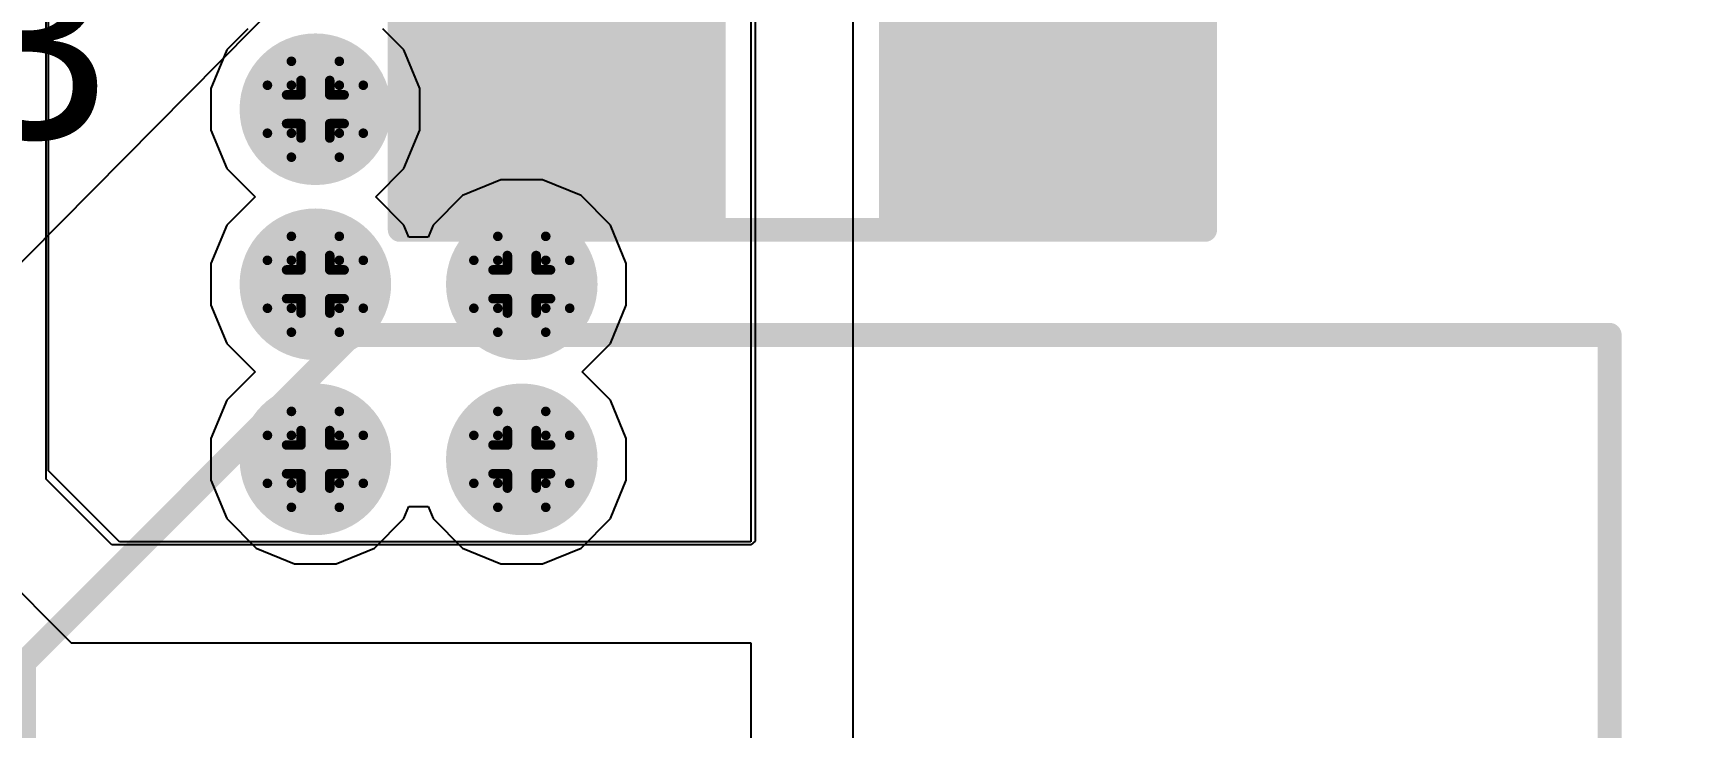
# Model space of a CAD drawing. Header units: inches. Extents: x -3 to 5259, y -3 to 5282.
# Drawn here: x 49.98 to 58.71, y 19.22 to 22.89 of the extents above; entities that cross this region are included whole.
import ezdxf

# ---------------------------------------------------------------- set-up
doc = ezdxf.new("R2010")
doc.units = ezdxf.units.IN
for name, color, linetype in [('Bottom Layer', 5, 'Continuous'), ('Bottom Solder', 6, 'Continuous'), ('Drill Drawing', 1, 'Continuous'), ('Layer 1', 16, 'Continuous'), ('Layer 2', 76, 'Continuous'), ('Top Layer', 1, 'Continuous'), ('Top Overlay', 2, 'Continuous'), ('Top Paste', 8, 'Continuous'), ('Top Solder', 216, 'Continuous'), ('Via Holes', 16, 'Continuous')]:
    doc.layers.add(name, color=color, linetype=linetype)
doc.styles.add('Arial', font='', dxfattribs={"height": 0.2})
doc.styles.get('Arial').set_extended_font_data('Arial')

# ---------------------------------------------------------------- blocks, each defined once
blk = doc.blocks.new('13_WQFN_HR__3_2__26')
at = {"layer": 'Top Solder'}
blk.add_line((1.1783, -0.9227), (5227.2803, 5276.701), dxfattribs=at)
blk = doc.blocks.new('R___1206_67')
at = {"layer": 'Top Layer'}
for points in [[(-2.032, 0.889), (-0.508, 0.889), (-0.508, -0.889), (-2.032, -0.889)], [(0.508, 0.889), (2.032, 0.889), (2.032, -0.889), (0.508, -0.889)]]:
    blk.add_hatch(color=1, dxfattribs=at).paths.add_polyline_path(points)
at = {"layer": 'Top Paste'}
for points in [[(-2.032, 0.889), (-0.508, 0.889), (-0.508, -0.889), (-2.032, -0.889)], [(0.508, 0.889), (2.032, 0.889), (2.032, -0.889), (0.508, -0.889)]]:
    blk.add_hatch(color=8, dxfattribs=at).paths.add_polyline_path(points)
at = {"layer": 'Top Solder'}
for points in [[(-2.1336, 0.9906), (-0.4064, 0.9906), (-0.4064, -0.9906), (-2.1336, -0.9906)], [(0.4064, 0.9906), (2.1336, 0.9906), (2.1336, -0.9906), (0.4064, -0.9906)]]:
    blk.add_hatch(color=216, dxfattribs=at).paths.add_polyline_path(points)
at = {"layer": 'Top Overlay'}
for points in [[(-2.1336, -0.9906, 0.127, 0.127, 0), (-2.1336, 0.9906, 0.127, 0.127, 0)], [(-2.1336, 0.9906, 0.127, 0.127, 0), (2.1336, 0.9906, 0.127, 0.127, 0)], [(2.1336, -0.9906, 0.127, 0.127, 0), (2.1336, 0.9906, 0.127, 0.127, 0)], [(-2.1336, -0.9906, 0.127, 0.127, 0), (2.1336, -0.9906, 0.127, 0.127, 0)]]:
    blk.add_lwpolyline(points, format="xyseb", dxfattribs=at)
for points in [[(-2.16535, 0.9906, 0.0635, 0.0635, 1), (-2.10185, 0.9906, 0.0635, 0.0635, 1)], [(-2.16535, 0.9906, 0.0635, 0.0635, 1), (-2.10185, 0.9906, 0.0635, 0.0635, 1)], [(2.10185, 0.9906, 0.0635, 0.0635, 1), (2.16535, 0.9906, 0.0635, 0.0635, 1)], [(2.10185, 0.9906, 0.0635, 0.0635, 1), (2.16535, 0.9906, 0.0635, 0.0635, 1)], [(-2.16535, -0.9906, 0.0635, 0.0635, 1), (-2.10185, -0.9906, 0.0635, 0.0635, 1)], [(-2.16535, -0.9906, 0.0635, 0.0635, 1), (-2.10185, -0.9906, 0.0635, 0.0635, 1)], [(2.10185, -0.9906, 0.0635, 0.0635, 1), (2.16535, -0.9906, 0.0635, 0.0635, 1)], [(2.10185, -0.9906, 0.0635, 0.0635, 1), (2.16535, -0.9906, 0.0635, 0.0635, 1)]]:
    blk.add_lwpolyline(points, format="xyseb", close=True, dxfattribs=at)
blk = doc.blocks.new('SVZ1VM221FBRE00RAXXX_236')
at = {"layer": 'Top Overlay'}
for points in [[(-4.2012, 2.49, 0.127, 0.127, 0), (-2.465, 4.2262, 0.127, 0.127, 0)], [(-2.465, 4.2262, 0.127, 0.127, 0), (4.2012, 4.2262, 0.127, 0.127, 0)], [(4.2012, 0.7824, 0.127, 0.127, 0), (4.2012, 4.2262, 0.127, 0.127, 0)], [(-4.2012, 0.7824, 0.127, 0.127, 0), (-4.2012, 2.49, 0.127, 0.127, 0)]]:
    blk.add_lwpolyline(points, format="xyseb", dxfattribs=at)
for points in [[(-2.4967, 4.2262, 0.0635, 0.0635, 1), (-2.4332, 4.2262, 0.0635, 0.0635, 1)], [(-2.4967, 4.2262, 0.0635, 0.0635, 1), (-2.4332, 4.2262, 0.0635, 0.0635, 1)], [(4.1695, 4.2262, 0.0635, 0.0635, 1), (4.233, 4.2262, 0.0635, 0.0635, 1)], [(4.1695, 4.2262, 0.0635, 0.0635, 1), (4.233, 4.2262, 0.0635, 0.0635, 1)], [(-4.233, 2.49, 0.0635, 0.0635, 1), (-4.1695, 2.49, 0.0635, 0.0635, 1)], [(-4.233, 2.49, 0.0635, 0.0635, 1), (-4.1695, 2.49, 0.0635, 0.0635, 1)]]:
    blk.add_lwpolyline(points, format="xyseb", close=True, dxfattribs=at)

msp = doc.modelspace()

# ---------------------------------------------------------------- hatches: boundary and pattern name
at = {"layer": 'Bottom Layer'}
h = msp.add_hatch(color=5, dxfattribs=at)
edge = h.paths.add_edge_path()
edge.add_arc((51.4753, 22.489), 0.3, 0, 360)
h = msp.add_hatch(color=5, dxfattribs=at)
edge = h.paths.add_edge_path()
edge.add_arc((51.4753, 21.5617), 0.3, 0, 360)
h = msp.add_hatch(color=5, dxfattribs=at)
edge = h.paths.add_edge_path()
edge.add_arc((52.5691, 21.5617), 0.3, 0, 360)
h = msp.add_hatch(color=5, dxfattribs=at)
edge = h.paths.add_edge_path()
edge.add_arc((51.4753, 20.6344), 0.3, 0, 360)
h = msp.add_hatch(color=5, dxfattribs=at)
edge = h.paths.add_edge_path()
edge.add_arc((52.5691, 20.6344), 0.3, 0, 360)
at = {"layer": 'Bottom Solder'}
h = msp.add_hatch(color=6, dxfattribs=at)
edge = h.paths.add_edge_path()
edge.add_arc((51.4753, 22.489), 0.4016, 0, 360)
h = msp.add_hatch(color=6, dxfattribs=at)
edge = h.paths.add_edge_path()
edge.add_arc((51.4753, 21.5617), 0.4016, 0, 360)
h = msp.add_hatch(color=6, dxfattribs=at)
edge = h.paths.add_edge_path()
edge.add_arc((52.5691, 21.5617), 0.4016, 0, 360)
h = msp.add_hatch(color=6, dxfattribs=at)
edge = h.paths.add_edge_path()
edge.add_arc((51.4753, 20.6344), 0.4016, 0, 360)
h = msp.add_hatch(color=6, dxfattribs=at)
edge = h.paths.add_edge_path()
edge.add_arc((52.5691, 20.6344), 0.4016, 0, 360)
at = {"layer": 'Layer 1'}
h = msp.add_hatch(color=16, dxfattribs=at)
edge = h.paths.add_edge_path()
edge.add_arc((51.4753, 22.489), 0.3, 0, 360)
h = msp.add_hatch(color=16, dxfattribs=at)
edge = h.paths.add_edge_path()
edge.add_arc((51.4753, 21.5617), 0.3, 0, 360)
h = msp.add_hatch(color=16, dxfattribs=at)
edge = h.paths.add_edge_path()
edge.add_arc((52.5691, 21.5617), 0.3, 0, 360)
h = msp.add_hatch(color=16, dxfattribs=at)
edge = h.paths.add_edge_path()
edge.add_arc((51.4753, 20.6344), 0.3, 0, 360)
h = msp.add_hatch(color=16, dxfattribs=at)
edge = h.paths.add_edge_path()
edge.add_arc((52.5691, 20.6344), 0.3, 0, 360)
at = {"layer": 'Layer 2'}
h = msp.add_hatch(color=76, dxfattribs=at)
edge = h.paths.add_edge_path()
edge.add_arc((51.4753, 22.489), 0.3, 0, 360)
h = msp.add_hatch(color=76, dxfattribs=at)
edge = h.paths.add_edge_path()
edge.add_arc((51.4753, 21.5617), 0.3, 0, 360)
h = msp.add_hatch(color=76, dxfattribs=at)
edge = h.paths.add_edge_path()
edge.add_arc((52.5691, 21.5617), 0.3, 0, 360)
h = msp.add_hatch(color=76, dxfattribs=at)
edge = h.paths.add_edge_path()
edge.add_arc((51.4753, 20.6344), 0.3, 0, 360)
h = msp.add_hatch(color=76, dxfattribs=at)
edge = h.paths.add_edge_path()
edge.add_arc((52.5691, 20.6344), 0.3, 0, 360)
at = {"layer": 'Top Layer'}
h = msp.add_hatch(color=1, dxfattribs=at)
edge = h.paths.add_edge_path()
edge.add_arc((51.4753, 22.489), 0.3, 0, 360)
h = msp.add_hatch(color=1, dxfattribs=at)
edge = h.paths.add_edge_path()
edge.add_arc((51.4753, 21.5617), 0.3, 0, 360)
h = msp.add_hatch(color=1, dxfattribs=at)
edge = h.paths.add_edge_path()
edge.add_arc((52.5691, 21.5617), 0.3, 0, 360)
h = msp.add_hatch(color=1, dxfattribs=at)
edge = h.paths.add_edge_path()
edge.add_arc((51.4753, 20.6344), 0.3, 0, 360)
h = msp.add_hatch(color=1, dxfattribs=at)
edge = h.paths.add_edge_path()
edge.add_arc((52.5691, 20.6344), 0.3, 0, 360)
at = {"layer": 'Top Solder'}
h = msp.add_hatch(color=216, dxfattribs=at)
edge = h.paths.add_edge_path()
edge.add_arc((51.4753, 22.489), 0.4016, 0, 360)
h = msp.add_hatch(color=216, dxfattribs=at)
edge = h.paths.add_edge_path()
edge.add_arc((51.4753, 21.5617), 0.4016, 0, 360)
h = msp.add_hatch(color=216, dxfattribs=at)
edge = h.paths.add_edge_path()
edge.add_arc((52.5691, 21.5617), 0.4016, 0, 360)
h = msp.add_hatch(color=216, dxfattribs=at)
edge = h.paths.add_edge_path()
edge.add_arc((51.4753, 20.6344), 0.4016, 0, 360)
h = msp.add_hatch(color=216, dxfattribs=at)
edge = h.paths.add_edge_path()
edge.add_arc((52.5691, 20.6344), 0.4016, 0, 360)
at = {"layer": 'Via Holes'}
h = msp.add_hatch(color=7, dxfattribs=at)
edge = h.paths.add_edge_path()
edge.add_arc((51.4753, 22.489), 0.15, 0, 360)
h = msp.add_hatch(color=7, dxfattribs=at)
edge = h.paths.add_edge_path()
edge.add_arc((51.4753, 21.5617), 0.15, 0, 360)
h = msp.add_hatch(color=7, dxfattribs=at)
edge = h.paths.add_edge_path()
edge.add_arc((52.5691, 21.5617), 0.15, 0, 360)
h = msp.add_hatch(color=7, dxfattribs=at)
edge = h.paths.add_edge_path()
edge.add_arc((51.4753, 20.6344), 0.15, 0, 360)
h = msp.add_hatch(color=7, dxfattribs=at)
edge = h.paths.add_edge_path()
edge.add_arc((52.5691, 20.6344), 0.15, 0, 360)

# ---------------------------------------------------------------- linework, layer by layer
at = {"layer": 'Drill Drawing'}
for points in [[(51.3483, 22.616, 0.0508, 0.0508, 0), (51.3483, 22.743, 0.0508, 0.0508, 0)], [(51.3483, 22.743, 0.0508, 0.0508, 0), (51.6023, 22.743, 0.0508, 0.0508, 0)], [(51.6023, 22.616, 0.0508, 0.0508, 0), (51.6023, 22.743, 0.0508, 0.0508, 0)], [(51.2213, 22.362, 0.0508, 0.0508, 0), (51.2213, 22.616, 0.0508, 0.0508, 0)], [(51.2213, 22.616, 0.0508, 0.0508, 0), (51.3483, 22.616, 0.0508, 0.0508, 0)], [(51.3991, 22.5652, 0.0508, 0.0508, 0), (51.3991, 22.6414, 0.0508, 0.0508, 0)], [(51.3991, 22.6414, 0.0508, 0.0508, 0), (51.5515, 22.6414, 0.0508, 0.0508, 0)], [(51.5515, 22.5652, 0.0508, 0.0508, 0), (51.5515, 22.6414, 0.0508, 0.0508, 0)], [(51.6023, 22.616, 0.0508, 0.0508, 0), (51.7293, 22.616, 0.0508, 0.0508, 0)], [(51.7293, 22.362, 0.0508, 0.0508, 0), (51.7293, 22.616, 0.0508, 0.0508, 0)], [(51.3229, 22.4128, 0.0508, 0.0508, 0), (51.3229, 22.5652, 0.0508, 0.0508, 0)], [(51.3229, 22.5652, 0.0508, 0.0508, 0), (51.3991, 22.5652, 0.0508, 0.0508, 0)], [(51.5515, 22.5652, 0.0508, 0.0508, 0), (51.6277, 22.5652, 0.0508, 0.0508, 0)], [(51.6277, 22.4128, 0.0508, 0.0508, 0), (51.6277, 22.5652, 0.0508, 0.0508, 0)], [(51.2213, 22.362, 0.0508, 0.0508, 0), (51.3483, 22.362, 0.0508, 0.0508, 0)], [(51.3229, 22.4128, 0.0508, 0.0508, 0), (51.3991, 22.4128, 0.0508, 0.0508, 0)], [(51.3483, 22.235, 0.0508, 0.0508, 0), (51.3483, 22.362, 0.0508, 0.0508, 0)], [(51.3991, 22.3366, 0.0508, 0.0508, 0), (51.3991, 22.4128, 0.0508, 0.0508, 0)], [(51.3991, 22.3366, 0.0508, 0.0508, 0), (51.5515, 22.3366, 0.0508, 0.0508, 0)], [(51.5515, 22.4128, 0.0508, 0.0508, 0), (51.6277, 22.4128, 0.0508, 0.0508, 0)], [(51.5515, 22.3366, 0.0508, 0.0508, 0), (51.5515, 22.4128, 0.0508, 0.0508, 0)], [(51.6023, 22.362, 0.0508, 0.0508, 0), (51.7293, 22.362, 0.0508, 0.0508, 0)], [(51.6023, 22.235, 0.0508, 0.0508, 0), (51.6023, 22.362, 0.0508, 0.0508, 0)], [(51.3483, 22.235, 0.0508, 0.0508, 0), (51.6023, 22.235, 0.0508, 0.0508, 0)], [(51.3483, 21.6887, 0.0508, 0.0508, 0), (51.3483, 21.8157, 0.0508, 0.0508, 0)], [(51.3483, 21.8157, 0.0508, 0.0508, 0), (51.6023, 21.8157, 0.0508, 0.0508, 0)], [(51.6023, 21.6887, 0.0508, 0.0508, 0), (51.6023, 21.8157, 0.0508, 0.0508, 0)], [(52.4421, 21.6887, 0.0508, 0.0508, 0), (52.4421, 21.8157, 0.0508, 0.0508, 0)], [(52.4421, 21.8157, 0.0508, 0.0508, 0), (52.6961, 21.8157, 0.0508, 0.0508, 0)], [(52.6961, 21.6887, 0.0508, 0.0508, 0), (52.6961, 21.8157, 0.0508, 0.0508, 0)], [(51.2213, 21.4347, 0.0508, 0.0508, 0), (51.2213, 21.6887, 0.0508, 0.0508, 0)], [(51.2213, 21.6887, 0.0508, 0.0508, 0), (51.3483, 21.6887, 0.0508, 0.0508, 0)], [(51.3229, 21.4855, 0.0508, 0.0508, 0), (51.3229, 21.6379, 0.0508, 0.0508, 0)], [(51.3229, 21.6379, 0.0508, 0.0508, 0), (51.3991, 21.6379, 0.0508, 0.0508, 0)], [(51.3991, 21.6379, 0.0508, 0.0508, 0), (51.3991, 21.7141, 0.0508, 0.0508, 0)], [(51.3991, 21.7141, 0.0508, 0.0508, 0), (51.5515, 21.7141, 0.0508, 0.0508, 0)], [(51.5515, 21.6379, 0.0508, 0.0508, 0), (51.5515, 21.7141, 0.0508, 0.0508, 0)], [(51.5515, 21.6379, 0.0508, 0.0508, 0), (51.6277, 21.6379, 0.0508, 0.0508, 0)], [(51.6023, 21.6887, 0.0508, 0.0508, 0), (51.7293, 21.6887, 0.0508, 0.0508, 0)], [(51.6277, 21.4855, 0.0508, 0.0508, 0), (51.6277, 21.6379, 0.0508, 0.0508, 0)], [(51.7293, 21.4347, 0.0508, 0.0508, 0), (51.7293, 21.6887, 0.0508, 0.0508, 0)], [(52.3151, 21.4347, 0.0508, 0.0508, 0), (52.3151, 21.6887, 0.0508, 0.0508, 0)], [(52.3151, 21.6887, 0.0508, 0.0508, 0), (52.4421, 21.6887, 0.0508, 0.0508, 0)], [(52.4167, 21.4855, 0.0508, 0.0508, 0), (52.4167, 21.6379, 0.0508, 0.0508, 0)], [(52.4167, 21.6379, 0.0508, 0.0508, 0), (52.4929, 21.6379, 0.0508, 0.0508, 0)], [(52.4929, 21.6379, 0.0508, 0.0508, 0), (52.4929, 21.7141, 0.0508, 0.0508, 0)], [(52.4929, 21.7141, 0.0508, 0.0508, 0), (52.6453, 21.7141, 0.0508, 0.0508, 0)], [(52.6453, 21.6379, 0.0508, 0.0508, 0), (52.6453, 21.7141, 0.0508, 0.0508, 0)], [(52.6453, 21.6379, 0.0508, 0.0508, 0), (52.7215, 21.6379, 0.0508, 0.0508, 0)], [(52.6961, 21.6887, 0.0508, 0.0508, 0), (52.8231, 21.6887, 0.0508, 0.0508, 0)], [(52.7215, 21.4855, 0.0508, 0.0508, 0), (52.7215, 21.6379, 0.0508, 0.0508, 0)], [(52.8231, 21.4347, 0.0508, 0.0508, 0), (52.8231, 21.6887, 0.0508, 0.0508, 0)], [(51.3229, 21.4855, 0.0508, 0.0508, 0), (51.3991, 21.4855, 0.0508, 0.0508, 0)], [(51.3991, 21.4093, 0.0508, 0.0508, 0), (51.3991, 21.4855, 0.0508, 0.0508, 0)], [(51.5515, 21.4855, 0.0508, 0.0508, 0), (51.6277, 21.4855, 0.0508, 0.0508, 0)], [(51.5515, 21.4093, 0.0508, 0.0508, 0), (51.5515, 21.4855, 0.0508, 0.0508, 0)], [(52.4167, 21.4855, 0.0508, 0.0508, 0), (52.4929, 21.4855, 0.0508, 0.0508, 0)], [(52.4929, 21.4093, 0.0508, 0.0508, 0), (52.4929, 21.4855, 0.0508, 0.0508, 0)], [(52.6453, 21.4855, 0.0508, 0.0508, 0), (52.7215, 21.4855, 0.0508, 0.0508, 0)], [(52.6453, 21.4093, 0.0508, 0.0508, 0), (52.6453, 21.4855, 0.0508, 0.0508, 0)], [(51.2213, 21.4347, 0.0508, 0.0508, 0), (51.3483, 21.4347, 0.0508, 0.0508, 0)], [(51.3483, 21.3077, 0.0508, 0.0508, 0), (51.3483, 21.4347, 0.0508, 0.0508, 0)], [(51.3991, 21.4093, 0.0508, 0.0508, 0), (51.5515, 21.4093, 0.0508, 0.0508, 0)], [(51.6023, 21.4347, 0.0508, 0.0508, 0), (51.7293, 21.4347, 0.0508, 0.0508, 0)], [(51.6023, 21.3077, 0.0508, 0.0508, 0), (51.6023, 21.4347, 0.0508, 0.0508, 0)], [(52.3151, 21.4347, 0.0508, 0.0508, 0), (52.4421, 21.4347, 0.0508, 0.0508, 0)], [(52.4421, 21.3077, 0.0508, 0.0508, 0), (52.4421, 21.4347, 0.0508, 0.0508, 0)], [(52.4929, 21.4093, 0.0508, 0.0508, 0), (52.6453, 21.4093, 0.0508, 0.0508, 0)], [(52.6961, 21.4347, 0.0508, 0.0508, 0), (52.8231, 21.4347, 0.0508, 0.0508, 0)], [(52.6961, 21.3077, 0.0508, 0.0508, 0), (52.6961, 21.4347, 0.0508, 0.0508, 0)], [(51.3483, 21.3077, 0.0508, 0.0508, 0), (51.6023, 21.3077, 0.0508, 0.0508, 0)], [(52.4421, 21.3077, 0.0508, 0.0508, 0), (52.6961, 21.3077, 0.0508, 0.0508, 0)], [(51.3483, 20.7614, 0.0508, 0.0508, 0), (51.3483, 20.8884, 0.0508, 0.0508, 0)], [(51.3483, 20.8884, 0.0508, 0.0508, 0), (51.6023, 20.8884, 0.0508, 0.0508, 0)], [(51.6023, 20.7614, 0.0508, 0.0508, 0), (51.6023, 20.8884, 0.0508, 0.0508, 0)], [(52.4421, 20.7614, 0.0508, 0.0508, 0), (52.4421, 20.8884, 0.0508, 0.0508, 0)], [(52.4421, 20.8884, 0.0508, 0.0508, 0), (52.6961, 20.8884, 0.0508, 0.0508, 0)], [(52.6961, 20.7614, 0.0508, 0.0508, 0), (52.6961, 20.8884, 0.0508, 0.0508, 0)], [(51.2213, 20.5074, 0.0508, 0.0508, 0), (51.2213, 20.7614, 0.0508, 0.0508, 0)], [(51.2213, 20.7614, 0.0508, 0.0508, 0), (51.3483, 20.7614, 0.0508, 0.0508, 0)], [(51.3991, 20.7106, 0.0508, 0.0508, 0), (51.3991, 20.7868, 0.0508, 0.0508, 0)], [(51.3991, 20.7868, 0.0508, 0.0508, 0), (51.5515, 20.7868, 0.0508, 0.0508, 0)], [(51.5515, 20.7106, 0.0508, 0.0508, 0), (51.5515, 20.7868, 0.0508, 0.0508, 0)], [(51.6023, 20.7614, 0.0508, 0.0508, 0), (51.7293, 20.7614, 0.0508, 0.0508, 0)], [(51.7293, 20.5074, 0.0508, 0.0508, 0), (51.7293, 20.7614, 0.0508, 0.0508, 0)], [(52.3151, 20.5074, 0.0508, 0.0508, 0), (52.3151, 20.7614, 0.0508, 0.0508, 0)], [(52.3151, 20.7614, 0.0508, 0.0508, 0), (52.4421, 20.7614, 0.0508, 0.0508, 0)], [(52.4929, 20.7106, 0.0508, 0.0508, 0), (52.4929, 20.7868, 0.0508, 0.0508, 0)], [(52.4929, 20.7868, 0.0508, 0.0508, 0), (52.6453, 20.7868, 0.0508, 0.0508, 0)], [(52.6453, 20.7106, 0.0508, 0.0508, 0), (52.6453, 20.7868, 0.0508, 0.0508, 0)], [(52.6961, 20.7614, 0.0508, 0.0508, 0), (52.8231, 20.7614, 0.0508, 0.0508, 0)], [(52.8231, 20.5074, 0.0508, 0.0508, 0), (52.8231, 20.7614, 0.0508, 0.0508, 0)], [(51.3229, 20.5582, 0.0508, 0.0508, 0), (51.3229, 20.7106, 0.0508, 0.0508, 0)], [(51.3229, 20.7106, 0.0508, 0.0508, 0), (51.3991, 20.7106, 0.0508, 0.0508, 0)], [(51.5515, 20.7106, 0.0508, 0.0508, 0), (51.6277, 20.7106, 0.0508, 0.0508, 0)], [(51.6277, 20.5582, 0.0508, 0.0508, 0), (51.6277, 20.7106, 0.0508, 0.0508, 0)], [(52.4167, 20.5582, 0.0508, 0.0508, 0), (52.4167, 20.7106, 0.0508, 0.0508, 0)], [(52.4167, 20.7106, 0.0508, 0.0508, 0), (52.4929, 20.7106, 0.0508, 0.0508, 0)], [(52.6453, 20.7106, 0.0508, 0.0508, 0), (52.7215, 20.7106, 0.0508, 0.0508, 0)], [(52.7215, 20.5582, 0.0508, 0.0508, 0), (52.7215, 20.7106, 0.0508, 0.0508, 0)], [(51.2213, 20.5074, 0.0508, 0.0508, 0), (51.3483, 20.5074, 0.0508, 0.0508, 0)], [(51.3229, 20.5582, 0.0508, 0.0508, 0), (51.3991, 20.5582, 0.0508, 0.0508, 0)], [(51.3483, 20.3804, 0.0508, 0.0508, 0), (51.3483, 20.5074, 0.0508, 0.0508, 0)], [(51.3991, 20.482, 0.0508, 0.0508, 0), (51.3991, 20.5582, 0.0508, 0.0508, 0)], [(51.5515, 20.5582, 0.0508, 0.0508, 0), (51.6277, 20.5582, 0.0508, 0.0508, 0)], [(51.5515, 20.482, 0.0508, 0.0508, 0), (51.5515, 20.5582, 0.0508, 0.0508, 0)], [(51.6023, 20.5074, 0.0508, 0.0508, 0), (51.7293, 20.5074, 0.0508, 0.0508, 0)], [(51.6023, 20.3804, 0.0508, 0.0508, 0), (51.6023, 20.5074, 0.0508, 0.0508, 0)], [(52.3151, 20.5074, 0.0508, 0.0508, 0), (52.4421, 20.5074, 0.0508, 0.0508, 0)], [(52.4167, 20.5582, 0.0508, 0.0508, 0), (52.4929, 20.5582, 0.0508, 0.0508, 0)], [(52.4421, 20.3804, 0.0508, 0.0508, 0), (52.4421, 20.5074, 0.0508, 0.0508, 0)], [(52.4929, 20.482, 0.0508, 0.0508, 0), (52.4929, 20.5582, 0.0508, 0.0508, 0)], [(52.6453, 20.5582, 0.0508, 0.0508, 0), (52.7215, 20.5582, 0.0508, 0.0508, 0)], [(52.6453, 20.482, 0.0508, 0.0508, 0), (52.6453, 20.5582, 0.0508, 0.0508, 0)], [(52.6961, 20.5074, 0.0508, 0.0508, 0), (52.8231, 20.5074, 0.0508, 0.0508, 0)], [(52.6961, 20.3804, 0.0508, 0.0508, 0), (52.6961, 20.5074, 0.0508, 0.0508, 0)], [(51.3991, 20.482, 0.0508, 0.0508, 0), (51.5515, 20.482, 0.0508, 0.0508, 0)], [(52.4929, 20.482, 0.0508, 0.0508, 0), (52.6453, 20.482, 0.0508, 0.0508, 0)], [(51.3483, 20.3804, 0.0508, 0.0508, 0), (51.6023, 20.3804, 0.0508, 0.0508, 0)], [(52.4421, 20.3804, 0.0508, 0.0508, 0), (52.6961, 20.3804, 0.0508, 0.0508, 0)]]:
    msp.add_lwpolyline(points, format="xyseb", dxfattribs=at)
for points in [[(51.3356, 22.743, 0.0254, 0.0254, 1), (51.361, 22.743, 0.0254, 0.0254, 1)], [(51.3356, 22.743, 0.0254, 0.0254, 1), (51.361, 22.743, 0.0254, 0.0254, 1)], [(51.5896, 22.743, 0.0254, 0.0254, 1), (51.615, 22.743, 0.0254, 0.0254, 1)], [(51.5896, 22.743, 0.0254, 0.0254, 1), (51.615, 22.743, 0.0254, 0.0254, 1)], [(51.2086, 22.616, 0.0254, 0.0254, 1), (51.234, 22.616, 0.0254, 0.0254, 1)], [(51.2086, 22.616, 0.0254, 0.0254, 1), (51.234, 22.616, 0.0254, 0.0254, 1)], [(51.3356, 22.616, 0.0254, 0.0254, 1), (51.361, 22.616, 0.0254, 0.0254, 1)], [(51.3356, 22.616, 0.0254, 0.0254, 1), (51.361, 22.616, 0.0254, 0.0254, 1)], [(51.3864, 22.6414, 0.0254, 0.0254, 1), (51.4118, 22.6414, 0.0254, 0.0254, 1)], [(51.3864, 22.6414, 0.0254, 0.0254, 1), (51.4118, 22.6414, 0.0254, 0.0254, 1)], [(51.5388, 22.6414, 0.0254, 0.0254, 1), (51.5642, 22.6414, 0.0254, 0.0254, 1)], [(51.5388, 22.6414, 0.0254, 0.0254, 1), (51.5642, 22.6414, 0.0254, 0.0254, 1)], [(51.5896, 22.616, 0.0254, 0.0254, 1), (51.615, 22.616, 0.0254, 0.0254, 1)], [(51.5896, 22.616, 0.0254, 0.0254, 1), (51.615, 22.616, 0.0254, 0.0254, 1)], [(51.7166, 22.616, 0.0254, 0.0254, 1), (51.742, 22.616, 0.0254, 0.0254, 1)], [(51.7166, 22.616, 0.0254, 0.0254, 1), (51.742, 22.616, 0.0254, 0.0254, 1)], [(51.3102, 22.5652, 0.0254, 0.0254, 1), (51.3356, 22.5652, 0.0254, 0.0254, 1)], [(51.3102, 22.5652, 0.0254, 0.0254, 1), (51.3356, 22.5652, 0.0254, 0.0254, 1)], [(51.3864, 22.5652, 0.0254, 0.0254, 1), (51.4118, 22.5652, 0.0254, 0.0254, 1)], [(51.3864, 22.5652, 0.0254, 0.0254, 1), (51.4118, 22.5652, 0.0254, 0.0254, 1)], [(51.5388, 22.5652, 0.0254, 0.0254, 1), (51.5642, 22.5652, 0.0254, 0.0254, 1)], [(51.5388, 22.5652, 0.0254, 0.0254, 1), (51.5642, 22.5652, 0.0254, 0.0254, 1)], [(51.615, 22.5652, 0.0254, 0.0254, 1), (51.6404, 22.5652, 0.0254, 0.0254, 1)], [(51.615, 22.5652, 0.0254, 0.0254, 1), (51.6404, 22.5652, 0.0254, 0.0254, 1)], [(51.2086, 22.362, 0.0254, 0.0254, 1), (51.234, 22.362, 0.0254, 0.0254, 1)], [(51.2086, 22.362, 0.0254, 0.0254, 1), (51.234, 22.362, 0.0254, 0.0254, 1)], [(51.3102, 22.4128, 0.0254, 0.0254, 1), (51.3356, 22.4128, 0.0254, 0.0254, 1)], [(51.3102, 22.4128, 0.0254, 0.0254, 1), (51.3356, 22.4128, 0.0254, 0.0254, 1)], [(51.3356, 22.362, 0.0254, 0.0254, 1), (51.361, 22.362, 0.0254, 0.0254, 1)], [(51.3356, 22.362, 0.0254, 0.0254, 1), (51.361, 22.362, 0.0254, 0.0254, 1)], [(51.3864, 22.4128, 0.0254, 0.0254, 1), (51.4118, 22.4128, 0.0254, 0.0254, 1)], [(51.3864, 22.4128, 0.0254, 0.0254, 1), (51.4118, 22.4128, 0.0254, 0.0254, 1)], [(51.3864, 22.3366, 0.0254, 0.0254, 1), (51.4118, 22.3366, 0.0254, 0.0254, 1)], [(51.3864, 22.3366, 0.0254, 0.0254, 1), (51.4118, 22.3366, 0.0254, 0.0254, 1)], [(51.5388, 22.4128, 0.0254, 0.0254, 1), (51.5642, 22.4128, 0.0254, 0.0254, 1)], [(51.5388, 22.4128, 0.0254, 0.0254, 1), (51.5642, 22.4128, 0.0254, 0.0254, 1)], [(51.5388, 22.3366, 0.0254, 0.0254, 1), (51.5642, 22.3366, 0.0254, 0.0254, 1)], [(51.5388, 22.3366, 0.0254, 0.0254, 1), (51.5642, 22.3366, 0.0254, 0.0254, 1)], [(51.5896, 22.362, 0.0254, 0.0254, 1), (51.615, 22.362, 0.0254, 0.0254, 1)], [(51.5896, 22.362, 0.0254, 0.0254, 1), (51.615, 22.362, 0.0254, 0.0254, 1)], [(51.615, 22.4128, 0.0254, 0.0254, 1), (51.6404, 22.4128, 0.0254, 0.0254, 1)], [(51.615, 22.4128, 0.0254, 0.0254, 1), (51.6404, 22.4128, 0.0254, 0.0254, 1)], [(51.7166, 22.362, 0.0254, 0.0254, 1), (51.742, 22.362, 0.0254, 0.0254, 1)], [(51.7166, 22.362, 0.0254, 0.0254, 1), (51.742, 22.362, 0.0254, 0.0254, 1)], [(51.3356, 22.235, 0.0254, 0.0254, 1), (51.361, 22.235, 0.0254, 0.0254, 1)], [(51.3356, 22.235, 0.0254, 0.0254, 1), (51.361, 22.235, 0.0254, 0.0254, 1)], [(51.5896, 22.235, 0.0254, 0.0254, 1), (51.615, 22.235, 0.0254, 0.0254, 1)], [(51.5896, 22.235, 0.0254, 0.0254, 1), (51.615, 22.235, 0.0254, 0.0254, 1)], [(51.3356, 21.8157, 0.0254, 0.0254, 1), (51.361, 21.8157, 0.0254, 0.0254, 1)], [(51.3356, 21.8157, 0.0254, 0.0254, 1), (51.361, 21.8157, 0.0254, 0.0254, 1)], [(51.5896, 21.8157, 0.0254, 0.0254, 1), (51.615, 21.8157, 0.0254, 0.0254, 1)], [(51.5896, 21.8157, 0.0254, 0.0254, 1), (51.615, 21.8157, 0.0254, 0.0254, 1)], [(52.4294, 21.8157, 0.0254, 0.0254, 1), (52.4548, 21.8157, 0.0254, 0.0254, 1)], [(52.4294, 21.8157, 0.0254, 0.0254, 1), (52.4548, 21.8157, 0.0254, 0.0254, 1)], [(52.6834, 21.8157, 0.0254, 0.0254, 1), (52.7088, 21.8157, 0.0254, 0.0254, 1)], [(52.6834, 21.8157, 0.0254, 0.0254, 1), (52.7088, 21.8157, 0.0254, 0.0254, 1)], [(51.2086, 21.6887, 0.0254, 0.0254, 1), (51.234, 21.6887, 0.0254, 0.0254, 1)], [(51.2086, 21.6887, 0.0254, 0.0254, 1), (51.234, 21.6887, 0.0254, 0.0254, 1)], [(51.3102, 21.6379, 0.0254, 0.0254, 1), (51.3356, 21.6379, 0.0254, 0.0254, 1)], [(51.3102, 21.6379, 0.0254, 0.0254, 1), (51.3356, 21.6379, 0.0254, 0.0254, 1)], [(51.3356, 21.6887, 0.0254, 0.0254, 1), (51.361, 21.6887, 0.0254, 0.0254, 1)], [(51.3356, 21.6887, 0.0254, 0.0254, 1), (51.361, 21.6887, 0.0254, 0.0254, 1)], [(51.3864, 21.7141, 0.0254, 0.0254, 1), (51.4118, 21.7141, 0.0254, 0.0254, 1)], [(51.3864, 21.7141, 0.0254, 0.0254, 1), (51.4118, 21.7141, 0.0254, 0.0254, 1)], [(51.3864, 21.6379, 0.0254, 0.0254, 1), (51.4118, 21.6379, 0.0254, 0.0254, 1)], [(51.3864, 21.6379, 0.0254, 0.0254, 1), (51.4118, 21.6379, 0.0254, 0.0254, 1)], [(51.5388, 21.7141, 0.0254, 0.0254, 1), (51.5642, 21.7141, 0.0254, 0.0254, 1)], [(51.5388, 21.7141, 0.0254, 0.0254, 1), (51.5642, 21.7141, 0.0254, 0.0254, 1)], [(51.5388, 21.6379, 0.0254, 0.0254, 1), (51.5642, 21.6379, 0.0254, 0.0254, 1)], [(51.5388, 21.6379, 0.0254, 0.0254, 1), (51.5642, 21.6379, 0.0254, 0.0254, 1)], [(51.5896, 21.6887, 0.0254, 0.0254, 1), (51.615, 21.6887, 0.0254, 0.0254, 1)], [(51.5896, 21.6887, 0.0254, 0.0254, 1), (51.615, 21.6887, 0.0254, 0.0254, 1)], [(51.615, 21.6379, 0.0254, 0.0254, 1), (51.6404, 21.6379, 0.0254, 0.0254, 1)], [(51.615, 21.6379, 0.0254, 0.0254, 1), (51.6404, 21.6379, 0.0254, 0.0254, 1)], [(51.7166, 21.6887, 0.0254, 0.0254, 1), (51.742, 21.6887, 0.0254, 0.0254, 1)], [(51.7166, 21.6887, 0.0254, 0.0254, 1), (51.742, 21.6887, 0.0254, 0.0254, 1)], [(52.3024, 21.6887, 0.0254, 0.0254, 1), (52.3278, 21.6887, 0.0254, 0.0254, 1)], [(52.3024, 21.6887, 0.0254, 0.0254, 1), (52.3278, 21.6887, 0.0254, 0.0254, 1)], [(52.404, 21.6379, 0.0254, 0.0254, 1), (52.4294, 21.6379, 0.0254, 0.0254, 1)], [(52.404, 21.6379, 0.0254, 0.0254, 1), (52.4294, 21.6379, 0.0254, 0.0254, 1)], [(52.4294, 21.6887, 0.0254, 0.0254, 1), (52.4548, 21.6887, 0.0254, 0.0254, 1)], [(52.4294, 21.6887, 0.0254, 0.0254, 1), (52.4548, 21.6887, 0.0254, 0.0254, 1)], [(52.4802, 21.7141, 0.0254, 0.0254, 1), (52.5056, 21.7141, 0.0254, 0.0254, 1)], [(52.4802, 21.7141, 0.0254, 0.0254, 1), (52.5056, 21.7141, 0.0254, 0.0254, 1)], [(52.4802, 21.6379, 0.0254, 0.0254, 1), (52.5056, 21.6379, 0.0254, 0.0254, 1)], [(52.4802, 21.6379, 0.0254, 0.0254, 1), (52.5056, 21.6379, 0.0254, 0.0254, 1)], [(52.6326, 21.7141, 0.0254, 0.0254, 1), (52.658, 21.7141, 0.0254, 0.0254, 1)], [(52.6326, 21.7141, 0.0254, 0.0254, 1), (52.658, 21.7141, 0.0254, 0.0254, 1)], [(52.6326, 21.6379, 0.0254, 0.0254, 1), (52.658, 21.6379, 0.0254, 0.0254, 1)], [(52.6326, 21.6379, 0.0254, 0.0254, 1), (52.658, 21.6379, 0.0254, 0.0254, 1)], [(52.6834, 21.6887, 0.0254, 0.0254, 1), (52.7088, 21.6887, 0.0254, 0.0254, 1)], [(52.6834, 21.6887, 0.0254, 0.0254, 1), (52.7088, 21.6887, 0.0254, 0.0254, 1)], [(52.7088, 21.6379, 0.0254, 0.0254, 1), (52.7342, 21.6379, 0.0254, 0.0254, 1)], [(52.7088, 21.6379, 0.0254, 0.0254, 1), (52.7342, 21.6379, 0.0254, 0.0254, 1)], [(52.8104, 21.6887, 0.0254, 0.0254, 1), (52.8358, 21.6887, 0.0254, 0.0254, 1)], [(52.8104, 21.6887, 0.0254, 0.0254, 1), (52.8358, 21.6887, 0.0254, 0.0254, 1)], [(51.3102, 21.4855, 0.0254, 0.0254, 1), (51.3356, 21.4855, 0.0254, 0.0254, 1)], [(51.3102, 21.4855, 0.0254, 0.0254, 1), (51.3356, 21.4855, 0.0254, 0.0254, 1)], [(51.3864, 21.4855, 0.0254, 0.0254, 1), (51.4118, 21.4855, 0.0254, 0.0254, 1)], [(51.3864, 21.4855, 0.0254, 0.0254, 1), (51.4118, 21.4855, 0.0254, 0.0254, 1)], [(51.5388, 21.4855, 0.0254, 0.0254, 1), (51.5642, 21.4855, 0.0254, 0.0254, 1)], [(51.5388, 21.4855, 0.0254, 0.0254, 1), (51.5642, 21.4855, 0.0254, 0.0254, 1)], [(51.615, 21.4855, 0.0254, 0.0254, 1), (51.6404, 21.4855, 0.0254, 0.0254, 1)], [(51.615, 21.4855, 0.0254, 0.0254, 1), (51.6404, 21.4855, 0.0254, 0.0254, 1)], [(52.404, 21.4855, 0.0254, 0.0254, 1), (52.4294, 21.4855, 0.0254, 0.0254, 1)], [(52.404, 21.4855, 0.0254, 0.0254, 1), (52.4294, 21.4855, 0.0254, 0.0254, 1)], [(52.4802, 21.4855, 0.0254, 0.0254, 1), (52.5056, 21.4855, 0.0254, 0.0254, 1)], [(52.4802, 21.4855, 0.0254, 0.0254, 1), (52.5056, 21.4855, 0.0254, 0.0254, 1)], [(52.6326, 21.4855, 0.0254, 0.0254, 1), (52.658, 21.4855, 0.0254, 0.0254, 1)], [(52.6326, 21.4855, 0.0254, 0.0254, 1), (52.658, 21.4855, 0.0254, 0.0254, 1)], [(52.7088, 21.4855, 0.0254, 0.0254, 1), (52.7342, 21.4855, 0.0254, 0.0254, 1)], [(52.7088, 21.4855, 0.0254, 0.0254, 1), (52.7342, 21.4855, 0.0254, 0.0254, 1)], [(51.2086, 21.4347, 0.0254, 0.0254, 1), (51.234, 21.4347, 0.0254, 0.0254, 1)], [(51.2086, 21.4347, 0.0254, 0.0254, 1), (51.234, 21.4347, 0.0254, 0.0254, 1)], [(51.3356, 21.4347, 0.0254, 0.0254, 1), (51.361, 21.4347, 0.0254, 0.0254, 1)], [(51.3356, 21.4347, 0.0254, 0.0254, 1), (51.361, 21.4347, 0.0254, 0.0254, 1)], [(51.3864, 21.4093, 0.0254, 0.0254, 1), (51.4118, 21.4093, 0.0254, 0.0254, 1)], [(51.3864, 21.4093, 0.0254, 0.0254, 1), (51.4118, 21.4093, 0.0254, 0.0254, 1)], [(51.5388, 21.4093, 0.0254, 0.0254, 1), (51.5642, 21.4093, 0.0254, 0.0254, 1)], [(51.5388, 21.4093, 0.0254, 0.0254, 1), (51.5642, 21.4093, 0.0254, 0.0254, 1)], [(51.5896, 21.4347, 0.0254, 0.0254, 1), (51.615, 21.4347, 0.0254, 0.0254, 1)], [(51.5896, 21.4347, 0.0254, 0.0254, 1), (51.615, 21.4347, 0.0254, 0.0254, 1)], [(51.7166, 21.4347, 0.0254, 0.0254, 1), (51.742, 21.4347, 0.0254, 0.0254, 1)], [(51.7166, 21.4347, 0.0254, 0.0254, 1), (51.742, 21.4347, 0.0254, 0.0254, 1)], [(52.3024, 21.4347, 0.0254, 0.0254, 1), (52.3278, 21.4347, 0.0254, 0.0254, 1)], [(52.3024, 21.4347, 0.0254, 0.0254, 1), (52.3278, 21.4347, 0.0254, 0.0254, 1)], [(52.4294, 21.4347, 0.0254, 0.0254, 1), (52.4548, 21.4347, 0.0254, 0.0254, 1)], [(52.4294, 21.4347, 0.0254, 0.0254, 1), (52.4548, 21.4347, 0.0254, 0.0254, 1)], [(52.4802, 21.4093, 0.0254, 0.0254, 1), (52.5056, 21.4093, 0.0254, 0.0254, 1)], [(52.4802, 21.4093, 0.0254, 0.0254, 1), (52.5056, 21.4093, 0.0254, 0.0254, 1)], [(52.6326, 21.4093, 0.0254, 0.0254, 1), (52.658, 21.4093, 0.0254, 0.0254, 1)], [(52.6326, 21.4093, 0.0254, 0.0254, 1), (52.658, 21.4093, 0.0254, 0.0254, 1)], [(52.6834, 21.4347, 0.0254, 0.0254, 1), (52.7088, 21.4347, 0.0254, 0.0254, 1)], [(52.6834, 21.4347, 0.0254, 0.0254, 1), (52.7088, 21.4347, 0.0254, 0.0254, 1)], [(52.8104, 21.4347, 0.0254, 0.0254, 1), (52.8358, 21.4347, 0.0254, 0.0254, 1)], [(52.8104, 21.4347, 0.0254, 0.0254, 1), (52.8358, 21.4347, 0.0254, 0.0254, 1)], [(51.3356, 21.3077, 0.0254, 0.0254, 1), (51.361, 21.3077, 0.0254, 0.0254, 1)], [(51.3356, 21.3077, 0.0254, 0.0254, 1), (51.361, 21.3077, 0.0254, 0.0254, 1)], [(51.5896, 21.3077, 0.0254, 0.0254, 1), (51.615, 21.3077, 0.0254, 0.0254, 1)], [(51.5896, 21.3077, 0.0254, 0.0254, 1), (51.615, 21.3077, 0.0254, 0.0254, 1)], [(52.4294, 21.3077, 0.0254, 0.0254, 1), (52.4548, 21.3077, 0.0254, 0.0254, 1)], [(52.4294, 21.3077, 0.0254, 0.0254, 1), (52.4548, 21.3077, 0.0254, 0.0254, 1)], [(52.6834, 21.3077, 0.0254, 0.0254, 1), (52.7088, 21.3077, 0.0254, 0.0254, 1)], [(52.6834, 21.3077, 0.0254, 0.0254, 1), (52.7088, 21.3077, 0.0254, 0.0254, 1)], [(51.3356, 20.8884, 0.0254, 0.0254, 1), (51.361, 20.8884, 0.0254, 0.0254, 1)], [(51.3356, 20.8884, 0.0254, 0.0254, 1), (51.361, 20.8884, 0.0254, 0.0254, 1)], [(51.5896, 20.8884, 0.0254, 0.0254, 1), (51.615, 20.8884, 0.0254, 0.0254, 1)], [(51.5896, 20.8884, 0.0254, 0.0254, 1), (51.615, 20.8884, 0.0254, 0.0254, 1)], [(52.4294, 20.8884, 0.0254, 0.0254, 1), (52.4548, 20.8884, 0.0254, 0.0254, 1)], [(52.4294, 20.8884, 0.0254, 0.0254, 1), (52.4548, 20.8884, 0.0254, 0.0254, 1)], [(52.6834, 20.8884, 0.0254, 0.0254, 1), (52.7088, 20.8884, 0.0254, 0.0254, 1)], [(52.6834, 20.8884, 0.0254, 0.0254, 1), (52.7088, 20.8884, 0.0254, 0.0254, 1)], [(51.2086, 20.7614, 0.0254, 0.0254, 1), (51.234, 20.7614, 0.0254, 0.0254, 1)], [(51.2086, 20.7614, 0.0254, 0.0254, 1), (51.234, 20.7614, 0.0254, 0.0254, 1)], [(51.3356, 20.7614, 0.0254, 0.0254, 1), (51.361, 20.7614, 0.0254, 0.0254, 1)], [(51.3356, 20.7614, 0.0254, 0.0254, 1), (51.361, 20.7614, 0.0254, 0.0254, 1)], [(51.3864, 20.7868, 0.0254, 0.0254, 1), (51.4118, 20.7868, 0.0254, 0.0254, 1)], [(51.3864, 20.7868, 0.0254, 0.0254, 1), (51.4118, 20.7868, 0.0254, 0.0254, 1)], [(51.5388, 20.7868, 0.0254, 0.0254, 1), (51.5642, 20.7868, 0.0254, 0.0254, 1)], [(51.5388, 20.7868, 0.0254, 0.0254, 1), (51.5642, 20.7868, 0.0254, 0.0254, 1)], [(51.5896, 20.7614, 0.0254, 0.0254, 1), (51.615, 20.7614, 0.0254, 0.0254, 1)], [(51.5896, 20.7614, 0.0254, 0.0254, 1), (51.615, 20.7614, 0.0254, 0.0254, 1)], [(51.7166, 20.7614, 0.0254, 0.0254, 1), (51.742, 20.7614, 0.0254, 0.0254, 1)], [(51.7166, 20.7614, 0.0254, 0.0254, 1), (51.742, 20.7614, 0.0254, 0.0254, 1)], [(52.3024, 20.7614, 0.0254, 0.0254, 1), (52.3278, 20.7614, 0.0254, 0.0254, 1)], [(52.3024, 20.7614, 0.0254, 0.0254, 1), (52.3278, 20.7614, 0.0254, 0.0254, 1)], [(52.4294, 20.7614, 0.0254, 0.0254, 1), (52.4548, 20.7614, 0.0254, 0.0254, 1)], [(52.4294, 20.7614, 0.0254, 0.0254, 1), (52.4548, 20.7614, 0.0254, 0.0254, 1)], [(52.4802, 20.7868, 0.0254, 0.0254, 1), (52.5056, 20.7868, 0.0254, 0.0254, 1)], [(52.4802, 20.7868, 0.0254, 0.0254, 1), (52.5056, 20.7868, 0.0254, 0.0254, 1)], [(52.6326, 20.7868, 0.0254, 0.0254, 1), (52.658, 20.7868, 0.0254, 0.0254, 1)], [(52.6326, 20.7868, 0.0254, 0.0254, 1), (52.658, 20.7868, 0.0254, 0.0254, 1)], [(52.6834, 20.7614, 0.0254, 0.0254, 1), (52.7088, 20.7614, 0.0254, 0.0254, 1)], [(52.6834, 20.7614, 0.0254, 0.0254, 1), (52.7088, 20.7614, 0.0254, 0.0254, 1)], [(52.8104, 20.7614, 0.0254, 0.0254, 1), (52.8358, 20.7614, 0.0254, 0.0254, 1)], [(52.8104, 20.7614, 0.0254, 0.0254, 1), (52.8358, 20.7614, 0.0254, 0.0254, 1)], [(51.3102, 20.7106, 0.0254, 0.0254, 1), (51.3356, 20.7106, 0.0254, 0.0254, 1)], [(51.3102, 20.7106, 0.0254, 0.0254, 1), (51.3356, 20.7106, 0.0254, 0.0254, 1)], [(51.3864, 20.7106, 0.0254, 0.0254, 1), (51.4118, 20.7106, 0.0254, 0.0254, 1)], [(51.3864, 20.7106, 0.0254, 0.0254, 1), (51.4118, 20.7106, 0.0254, 0.0254, 1)], [(51.5388, 20.7106, 0.0254, 0.0254, 1), (51.5642, 20.7106, 0.0254, 0.0254, 1)], [(51.5388, 20.7106, 0.0254, 0.0254, 1), (51.5642, 20.7106, 0.0254, 0.0254, 1)], [(51.615, 20.7106, 0.0254, 0.0254, 1), (51.6404, 20.7106, 0.0254, 0.0254, 1)], [(51.615, 20.7106, 0.0254, 0.0254, 1), (51.6404, 20.7106, 0.0254, 0.0254, 1)], [(52.404, 20.7106, 0.0254, 0.0254, 1), (52.4294, 20.7106, 0.0254, 0.0254, 1)], [(52.404, 20.7106, 0.0254, 0.0254, 1), (52.4294, 20.7106, 0.0254, 0.0254, 1)], [(52.4802, 20.7106, 0.0254, 0.0254, 1), (52.5056, 20.7106, 0.0254, 0.0254, 1)], [(52.4802, 20.7106, 0.0254, 0.0254, 1), (52.5056, 20.7106, 0.0254, 0.0254, 1)], [(52.6326, 20.7106, 0.0254, 0.0254, 1), (52.658, 20.7106, 0.0254, 0.0254, 1)], [(52.6326, 20.7106, 0.0254, 0.0254, 1), (52.658, 20.7106, 0.0254, 0.0254, 1)], [(52.7088, 20.7106, 0.0254, 0.0254, 1), (52.7342, 20.7106, 0.0254, 0.0254, 1)], [(52.7088, 20.7106, 0.0254, 0.0254, 1), (52.7342, 20.7106, 0.0254, 0.0254, 1)], [(51.2086, 20.5074, 0.0254, 0.0254, 1), (51.234, 20.5074, 0.0254, 0.0254, 1)], [(51.2086, 20.5074, 0.0254, 0.0254, 1), (51.234, 20.5074, 0.0254, 0.0254, 1)], [(51.3102, 20.5582, 0.0254, 0.0254, 1), (51.3356, 20.5582, 0.0254, 0.0254, 1)], [(51.3102, 20.5582, 0.0254, 0.0254, 1), (51.3356, 20.5582, 0.0254, 0.0254, 1)], [(51.3356, 20.5074, 0.0254, 0.0254, 1), (51.361, 20.5074, 0.0254, 0.0254, 1)], [(51.3356, 20.5074, 0.0254, 0.0254, 1), (51.361, 20.5074, 0.0254, 0.0254, 1)], [(51.3864, 20.5582, 0.0254, 0.0254, 1), (51.4118, 20.5582, 0.0254, 0.0254, 1)], [(51.3864, 20.5582, 0.0254, 0.0254, 1), (51.4118, 20.5582, 0.0254, 0.0254, 1)], [(51.5388, 20.5582, 0.0254, 0.0254, 1), (51.5642, 20.5582, 0.0254, 0.0254, 1)], [(51.5388, 20.5582, 0.0254, 0.0254, 1), (51.5642, 20.5582, 0.0254, 0.0254, 1)], [(51.5896, 20.5074, 0.0254, 0.0254, 1), (51.615, 20.5074, 0.0254, 0.0254, 1)], [(51.5896, 20.5074, 0.0254, 0.0254, 1), (51.615, 20.5074, 0.0254, 0.0254, 1)], [(51.615, 20.5582, 0.0254, 0.0254, 1), (51.6404, 20.5582, 0.0254, 0.0254, 1)], [(51.615, 20.5582, 0.0254, 0.0254, 1), (51.6404, 20.5582, 0.0254, 0.0254, 1)], [(51.7166, 20.5074, 0.0254, 0.0254, 1), (51.742, 20.5074, 0.0254, 0.0254, 1)], [(51.7166, 20.5074, 0.0254, 0.0254, 1), (51.742, 20.5074, 0.0254, 0.0254, 1)], [(52.3024, 20.5074, 0.0254, 0.0254, 1), (52.3278, 20.5074, 0.0254, 0.0254, 1)], [(52.3024, 20.5074, 0.0254, 0.0254, 1), (52.3278, 20.5074, 0.0254, 0.0254, 1)], [(52.404, 20.5582, 0.0254, 0.0254, 1), (52.4294, 20.5582, 0.0254, 0.0254, 1)], [(52.404, 20.5582, 0.0254, 0.0254, 1), (52.4294, 20.5582, 0.0254, 0.0254, 1)], [(52.4294, 20.5074, 0.0254, 0.0254, 1), (52.4548, 20.5074, 0.0254, 0.0254, 1)], [(52.4294, 20.5074, 0.0254, 0.0254, 1), (52.4548, 20.5074, 0.0254, 0.0254, 1)], [(52.4802, 20.5582, 0.0254, 0.0254, 1), (52.5056, 20.5582, 0.0254, 0.0254, 1)], [(52.4802, 20.5582, 0.0254, 0.0254, 1), (52.5056, 20.5582, 0.0254, 0.0254, 1)], [(52.6326, 20.5582, 0.0254, 0.0254, 1), (52.658, 20.5582, 0.0254, 0.0254, 1)], [(52.6326, 20.5582, 0.0254, 0.0254, 1), (52.658, 20.5582, 0.0254, 0.0254, 1)], [(52.6834, 20.5074, 0.0254, 0.0254, 1), (52.7088, 20.5074, 0.0254, 0.0254, 1)], [(52.6834, 20.5074, 0.0254, 0.0254, 1), (52.7088, 20.5074, 0.0254, 0.0254, 1)], [(52.7088, 20.5582, 0.0254, 0.0254, 1), (52.7342, 20.5582, 0.0254, 0.0254, 1)], [(52.7088, 20.5582, 0.0254, 0.0254, 1), (52.7342, 20.5582, 0.0254, 0.0254, 1)], [(52.8104, 20.5074, 0.0254, 0.0254, 1), (52.8358, 20.5074, 0.0254, 0.0254, 1)], [(52.8104, 20.5074, 0.0254, 0.0254, 1), (52.8358, 20.5074, 0.0254, 0.0254, 1)], [(51.3864, 20.482, 0.0254, 0.0254, 1), (51.4118, 20.482, 0.0254, 0.0254, 1)], [(51.3864, 20.482, 0.0254, 0.0254, 1), (51.4118, 20.482, 0.0254, 0.0254, 1)], [(51.5388, 20.482, 0.0254, 0.0254, 1), (51.5642, 20.482, 0.0254, 0.0254, 1)], [(51.5388, 20.482, 0.0254, 0.0254, 1), (51.5642, 20.482, 0.0254, 0.0254, 1)], [(52.4802, 20.482, 0.0254, 0.0254, 1), (52.5056, 20.482, 0.0254, 0.0254, 1)], [(52.4802, 20.482, 0.0254, 0.0254, 1), (52.5056, 20.482, 0.0254, 0.0254, 1)], [(52.6326, 20.482, 0.0254, 0.0254, 1), (52.658, 20.482, 0.0254, 0.0254, 1)], [(52.6326, 20.482, 0.0254, 0.0254, 1), (52.658, 20.482, 0.0254, 0.0254, 1)], [(51.3356, 20.3804, 0.0254, 0.0254, 1), (51.361, 20.3804, 0.0254, 0.0254, 1)], [(51.3356, 20.3804, 0.0254, 0.0254, 1), (51.361, 20.3804, 0.0254, 0.0254, 1)], [(51.5896, 20.3804, 0.0254, 0.0254, 1), (51.615, 20.3804, 0.0254, 0.0254, 1)], [(51.5896, 20.3804, 0.0254, 0.0254, 1), (51.615, 20.3804, 0.0254, 0.0254, 1)], [(52.4294, 20.3804, 0.0254, 0.0254, 1), (52.4548, 20.3804, 0.0254, 0.0254, 1)], [(52.4294, 20.3804, 0.0254, 0.0254, 1), (52.4548, 20.3804, 0.0254, 0.0254, 1)], [(52.6834, 20.3804, 0.0254, 0.0254, 1), (52.7088, 20.3804, 0.0254, 0.0254, 1)], [(52.6834, 20.3804, 0.0254, 0.0254, 1), (52.7088, 20.3804, 0.0254, 0.0254, 1)]]:
    msp.add_lwpolyline(points, format="xyseb", close=True, dxfattribs=at)
at = {"layer": 'Layer 2'}
for p, q in [((51.1175, 22.9147), (51.0056, 22.8029)), ((51.9449, 22.8029), (51.8331, 22.9147)), ((51.0056, 22.8029), (50.9213, 22.5992)), ((52.0293, 22.5992), (51.9449, 22.8029)), ((50.9213, 22.5992), (50.9213, 22.3788)), ((52.0293, 22.3788), (52.0293, 22.5992)), ((50.9213, 22.3788), (51.0056, 22.1752)), ((51.9449, 22.1752), (52.0293, 22.3788)), ((51.0056, 22.1752), (51.1555, 22.0254)), ((51.7951, 22.0254), (51.9449, 22.1752)), ((52.4589, 22.1157), (52.2553, 22.0314)), ((52.6793, 22.1157), (52.4589, 22.1157)), ((52.883, 22.0314), (52.6793, 22.1157)), ((51.1555, 22.0254), (51.0056, 21.8755)), ((51.9449, 21.8755), (51.7951, 22.0254)), ((52.2553, 22.0314), (52.0995, 21.8755)), ((53.0388, 21.8755), (52.883, 22.0314)), ((51.0056, 21.8755), (50.9213, 21.6719)), ((51.9714, 21.8116), (51.9449, 21.8755)), ((52.0995, 21.8755), (52.073, 21.8116)), ((53.1231, 21.6719), (53.0388, 21.8755)), ((52.073, 21.8116), (51.9714, 21.8116)), ((50.9213, 21.6719), (50.9213, 21.4515)), ((53.1231, 21.4515), (53.1231, 21.6719)), ((50.9213, 21.4515), (51.0056, 21.2479)), ((53.0388, 21.2479), (53.1231, 21.4515)), ((51.0056, 21.2479), (51.1555, 21.098)), ((52.8889, 21.098), (53.0388, 21.2479)), ((51.1555, 21.098), (51.0056, 20.9482)), ((53.0388, 20.9482), (52.8889, 21.098)), ((51.0056, 20.9482), (50.9213, 20.7446)), ((53.1231, 20.7446), (53.0388, 20.9482)), ((50.9213, 20.7446), (50.9213, 20.5242)), ((53.1231, 20.5242), (53.1231, 20.7446)), ((50.9213, 20.5242), (51.0056, 20.3206)), ((53.0388, 20.3206), (53.1231, 20.5242)), ((51.9449, 20.3206), (51.9714, 20.3845)), ((51.9714, 20.3845), (52.073, 20.3845)), ((52.073, 20.3845), (52.0995, 20.3206)), ((51.0056, 20.3206), (51.1615, 20.1647)), ((51.7891, 20.1647), (51.9449, 20.3206)), ((52.0995, 20.3206), (52.2553, 20.1647)), ((52.883, 20.1647), (53.0388, 20.3206)), ((51.1615, 20.1647), (51.3651, 20.0804)), ((51.5855, 20.0804), (51.7891, 20.1647)), ((52.2553, 20.1647), (52.4589, 20.0804)), ((52.6793, 20.0804), (52.883, 20.1647)), ((51.3651, 20.0804), (51.5855, 20.0804)), ((52.4589, 20.0804), (52.6793, 20.0804))]:
    msp.add_line(p, q, dxfattribs=at)
at = {"layer": 'Top Layer'}
for p, q in [((50.0481, 22.4606), (50.0481, 31.6791)), ((50.0606, 20.5741), (50.0606, 31.6916)), ((53.782, 24.3993), (53.782, 20.1966)), ((53.8064, 23.8858), (53.8064, 20.2012)), ((54.3243, 13.1711), (54.3243, 23.8858)), ((50.0481, 20.5295), (50.0481, 22.4606)), ((50.3964, 20.1811), (50.0481, 20.5295)), ((50.4381, 20.1966), (50.0606, 20.5741)), ((49.5301, 20.315), (50.1819, 19.6632)), ((53.782, 20.1811), (50.3964, 20.1811)), ((53.782, 20.1966), (50.4381, 20.1966)), ((53.8064, 20.2012), (53.782, 20.1811)), ((50.1819, 19.6632), (53.782, 19.6632)), ((53.782, 19.6632), (53.782, 12.8951))]:
    msp.add_line(p, q, dxfattribs=at)
msp.add_lwpolyline([(55.4268, 22.6604, 0.3048, 0.3048, 0), (55.4268, 26.5389, 0.3048, 0.3048, 0)], format="xyseb", dxfattribs=at)
msp.add_lwpolyline([(55.3506, 22.6604, 0.1524, 0.1524, 1), (55.503, 22.6604, 0.1524, 0.1524, 1)], format="xyseb", close=True, dxfattribs=at)

# ---------------------------------------------------------------- block references
for name, p in [('13_WQFN_HR__3_2__26', (31.7605, 5.4558)), ('R___1206_67', (54.0563, 22.8408)), ('SVZ1VM221FBRE00RAXXX_236', (54.1325, 17.0673))]:
    msp.add_blockref(name, p)

# ---------------------------------------------------------------- texts
at = {"layer": 'Top Overlay', "style": 'Arial'}
msp.add_text('R93', height=1.016, dxfattribs=at).set_placement((47.7783, 22.333))

doc.saveas('drawing.dxf')
